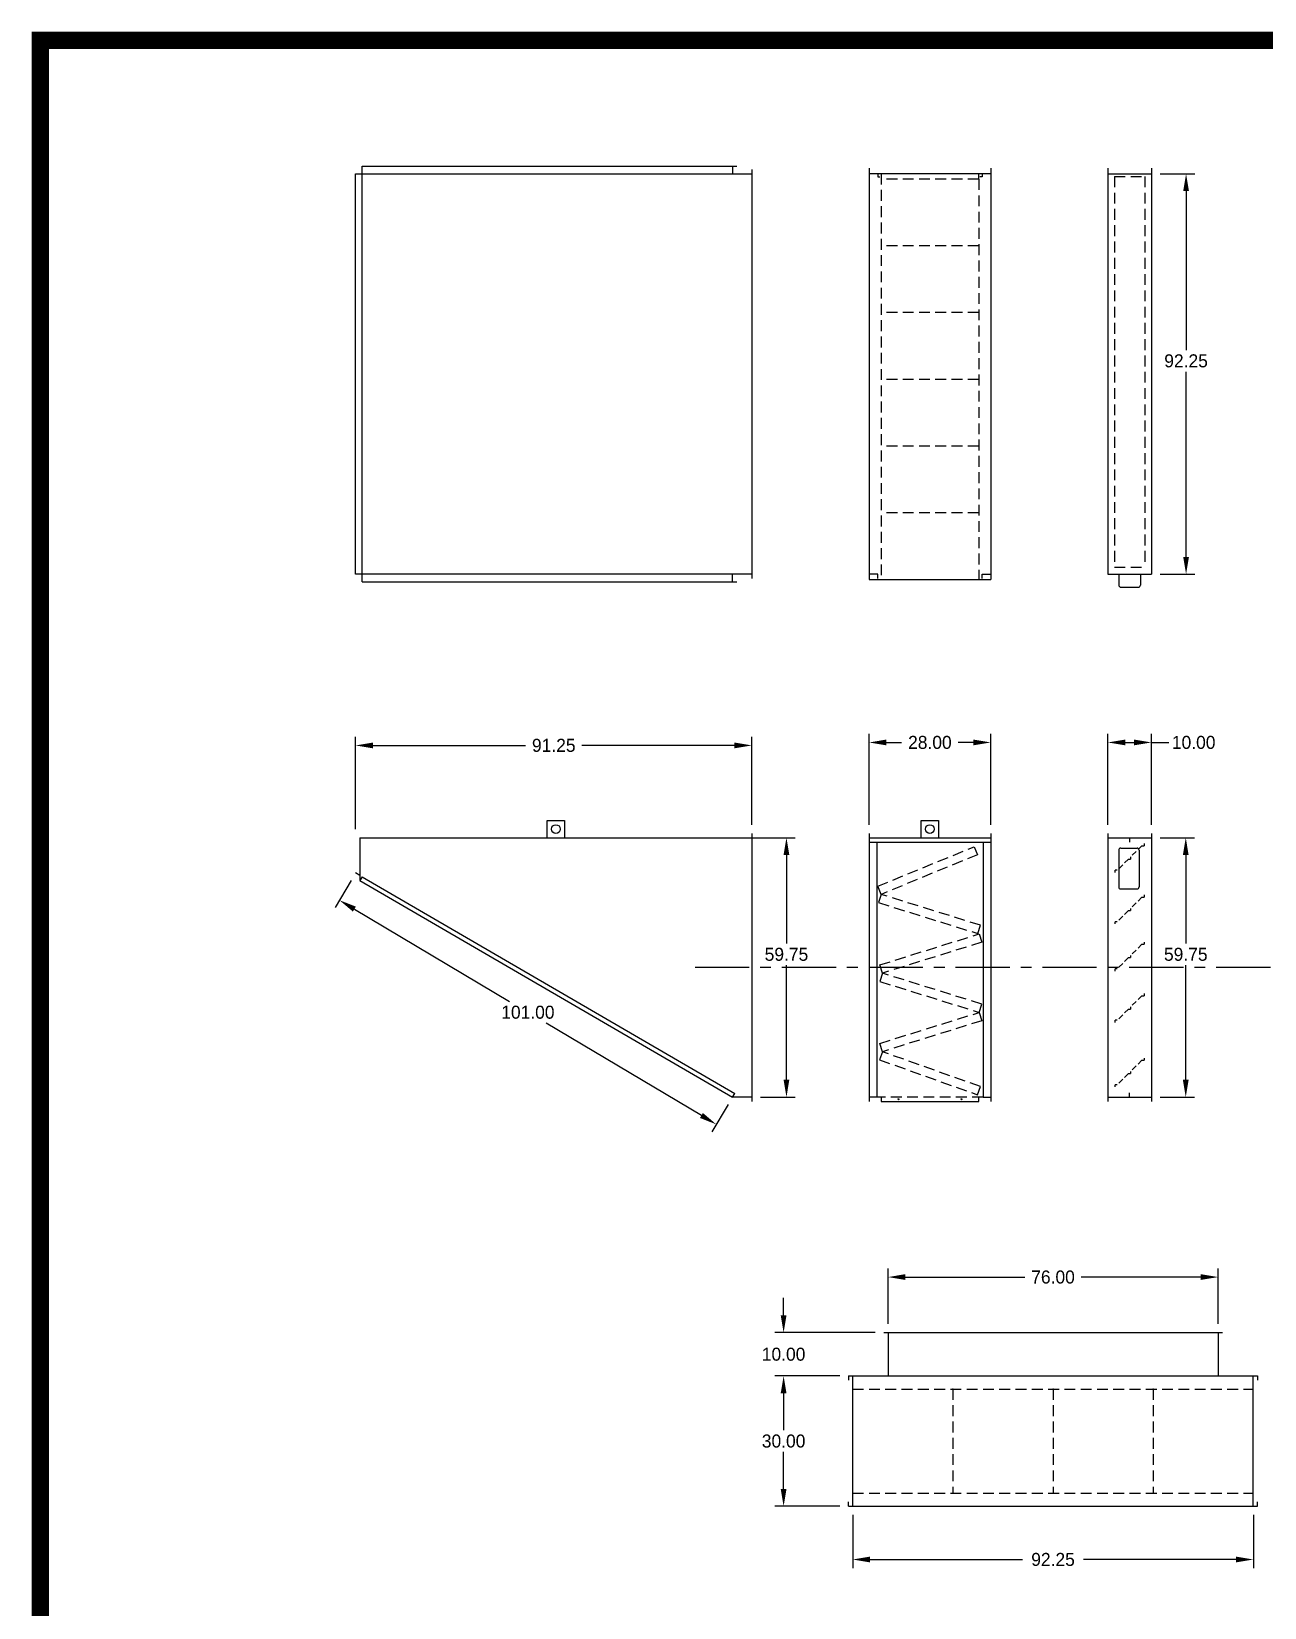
# Model space of a CAD drawing. Header units: inches. Extents: x 4 to 744, y -866 to 77.
# Drawn here: x 3.6 to 287.5, y -350.8 to 12.2 of the extents above; entities that cross this region are included whole.
import ezdxf

# ---------------------------------------------------------------- set-up
doc = ezdxf.new("R2010")
doc.units = ezdxf.units.IN
doc.header["$LTSCALE"] = 10
doc.header["$MEASUREMENT"] = 0
doc.linetypes.add('CENTER', pattern=[2, 1.25, -0.25, 0.25, -0.25])
doc.linetypes.add('HIDDEN', pattern=[0.375, 0.25, -0.125])
for name, color, linetype in [('centerline', 2, 'CENTER'), ('FA-FILTER', 5, 'Continuous'), ('HOOD', 5, 'Continuous'), ('INTAKE-DAMPER', 5, 'Continuous'), ('RAM33UNIT', 3, 'Continuous')]:
    doc.layers.add(name, color=color, linetype=linetype)
doc.layers.add('TEXT', color=7, linetype='Continuous', lineweight=40)
doc.dimstyles.new('DIMENSIONS', dxfattribs={"dimscale": 0, "dimtxt": 3, "dimasz": 4, "dimexe": 2, "dimexo": 2, "dimgap": 1, "dimtad": 0, "dimtih": 1, "dimtoh": 1, "dimzin": 0, "dimdsep": 46, "dimtxsty": 'Standard', "dimcen": 0.09, "dimclrd": 256, "dimclre": 256, "dimclrt": 1, "dimadec": 0, "dimazin": 0, "dimtfac": 1, "dimtofl": 0, "dimtmove": 0, "dimatfit": 3, "dimfxl": 0, "dimtolj": 1, "dimtzin": 0, "dimarcsym": 0})

# ---------------------------------------------------------------- blocks, each defined once
blk = doc.blocks.new('*D72')
at = {"layer": 'DEFPOINTS', "color": 0}
for p in [(261.45, -20.56), (261.45, -112.81), (269.45, -112.81)]:
    blk.add_point(p, dxfattribs=at)
at = {"layer": 'RAM33UNIT', "lineweight": -2}
for p, q in [((263.45, -20.56), (271.45, -20.56)), ((269.45, -24.56), (269.45, -61.18)), ((269.45, -108.81), (269.45, -66.18)), ((263.45, -112.81), (271.45, -112.81))]:
    blk.add_line(p, q, dxfattribs=at)
at = {"layer": 'RAM33UNIT'}
for points in [[(268.79, -24.56), (270.12, -24.56), (269.45, -20.56)], [(268.79, -108.81), (270.12, -108.81), (269.45, -112.81)]]:
    blk.add_solid(points, dxfattribs=at)
at = {"layer": 'RAM33UNIT', "color": 1, "insert": (269.45, -63.68), "char_height": 3, "attachment_point": 5}
blk.add_mtext('\\A1;92.25', dxfattribs=at)
blk = doc.blocks.new('*D73')
at = {"layer": 'DEFPOINTS', "color": 0}
for p in [(169.45, -173.5), (169.45, -233.25), (177.42, -233.25)]:
    blk.add_point(p, dxfattribs=at)
at = {"layer": 'RAM33UNIT', "lineweight": -2}
for p, q in [((171.45, -173.5), (179.42, -173.5)), ((177.42, -177.5), (177.42, -197.87)), ((177.42, -229.25), (177.42, -202.87)), ((171.45, -233.25), (179.42, -233.25))]:
    blk.add_line(p, q, dxfattribs=at)
at = {"layer": 'RAM33UNIT'}
for points in [[(176.75, -177.5), (178.08, -177.5), (177.42, -173.5)], [(176.75, -229.25), (178.08, -229.25), (177.42, -233.25)]]:
    blk.add_solid(points, dxfattribs=at)
at = {"layer": 'RAM33UNIT', "color": 1, "insert": (177.42, -200.37), "char_height": 3, "attachment_point": 5}
blk.add_mtext('\\A1;59.75', dxfattribs=at)
blk = doc.blocks.new('*D74')
at = {"layer": 'DEFPOINTS', "color": 0}
for p in [(261.45, -173.5), (269.38, -173.5), (261.45, -233.25)]:
    blk.add_point(p, dxfattribs=at)
at = {"layer": 'RAM33UNIT', "lineweight": -2}
for p, q in [((263.45, -173.5), (271.38, -173.5)), ((269.38, -177.5), (269.38, -197.87)), ((269.38, -229.25), (269.38, -202.87)), ((263.45, -233.25), (271.38, -233.25))]:
    blk.add_line(p, q, dxfattribs=at)
at = {"layer": 'RAM33UNIT'}
for points in [[(268.71, -177.5), (270.04, -177.5), (269.38, -173.5)], [(268.71, -229.25), (270.04, -229.25), (269.38, -233.25)]]:
    blk.add_solid(points, dxfattribs=at)
at = {"layer": 'RAM33UNIT', "color": 1, "insert": (269.38, -200.37), "char_height": 3, "attachment_point": 5}
blk.add_mtext('\\A1;59.75', dxfattribs=at)
blk = doc.blocks.new('*D75')
at = {"layer": 'DEFPOINTS', "color": 0}
for p in [(78.2, -181.61), (74.47, -187.89), (165.01, -233.25)]:
    blk.add_point(p, dxfattribs=at)
at = {"layer": 'RAM33UNIT', "lineweight": -2}
for p, q in [((77.18, -183.33), (73.45, -189.61)), ((77.91, -189.94), (113.67, -211.21)), ((157.84, -237.48), (122.07, -216.21)), ((163.99, -234.97), (160.25, -241.25))]:
    blk.add_line(p, q, dxfattribs=at)
at = {"layer": 'RAM33UNIT'}
for points in [[(78.25, -189.37), (77.57, -190.51), (74.47, -187.89)], [(158.18, -236.91), (157.5, -238.05), (161.27, -239.53)]]:
    blk.add_solid(points, dxfattribs=at)
at = {"layer": 'RAM33UNIT', "color": 1, "insert": (117.87, -213.71), "char_height": 3, "attachment_point": 5}
blk.add_mtext('\\A1;101.00', dxfattribs=at)
blk = doc.blocks.new('*D76')
at = {"layer": 'DEFPOINTS', "color": 0}
for p in [(78.2, -152.24), (78.2, -173.5), (169.45, -172.5)]:
    blk.add_point(p, dxfattribs=at)
at = {"layer": 'RAM33UNIT', "lineweight": -2}
for p, q in [((78.2, -171.5), (78.2, -150.24)), ((82.2, -152.24), (117.33, -152.24)), ((165.45, -152.24), (130.33, -152.24)), ((169.45, -170.5), (169.45, -150.24))]:
    blk.add_line(p, q, dxfattribs=at)
at = {"layer": 'RAM33UNIT'}
for points in [[(82.2, -151.58), (82.2, -152.91), (78.2, -152.24)], [(165.45, -151.58), (165.45, -152.91), (169.45, -152.24)]]:
    blk.add_solid(points, dxfattribs=at)
at = {"layer": 'RAM33UNIT', "color": 1, "insert": (123.83, -152.24), "char_height": 3, "attachment_point": 5}
blk.add_mtext('\\A1;91.25', dxfattribs=at)
blk = doc.blocks.new('*D77')
at = {"layer": 'DEFPOINTS', "color": 0}
for p in [(261.45, -151.56), (251.45, -172.5), (261.45, -172.5)]:
    blk.add_point(p, dxfattribs=at)
at = {"layer": 'RAM33UNIT', "lineweight": -2}
for p, q in [((251.45, -170.5), (251.45, -149.56)), ((255.45, -151.56), (257.45, -151.56)), ((261.45, -170.5), (261.45, -149.56)), ((261.45, -151.56), (265.45, -151.56))]:
    blk.add_line(p, q, dxfattribs=at)
at = {"layer": 'RAM33UNIT'}
for points in [[(255.45, -150.89), (255.45, -152.22), (251.45, -151.56)], [(257.45, -150.89), (257.45, -152.22), (261.45, -151.56)]]:
    blk.add_solid(points, dxfattribs=at)
at = {"layer": 'RAM33UNIT', "color": 1, "insert": (271.2, -151.56), "char_height": 3, "attachment_point": 5}
blk.add_mtext('\\A1;10.00', dxfattribs=at)
blk = doc.blocks.new('*D106')
at = {"layer": 'DEFPOINTS', "color": 0}
for p in [(200.81, -274.7), (200.81, -287.48), (276.81, -287.48)]:
    blk.add_point(p, dxfattribs=at)
at = {"layer": 'RAM33UNIT', "lineweight": -2}
for p, q in [((200.81, -285.48), (200.81, -272.7)), ((204.81, -274.7), (232.31, -274.7)), ((272.81, -274.7), (245.31, -274.7)), ((276.81, -285.48), (276.81, -272.7))]:
    blk.add_line(p, q, dxfattribs=at)
at = {"layer": 'RAM33UNIT'}
for points in [[(204.81, -274.03), (204.81, -275.36), (200.81, -274.7)], [(272.81, -274.03), (272.81, -275.36), (276.81, -274.7)]]:
    blk.add_solid(points, dxfattribs=at)
at = {"layer": 'RAM33UNIT', "color": 1, "insert": (238.81, -274.7), "char_height": 3, "attachment_point": 5}
blk.add_mtext('\\A1;76.00', dxfattribs=at)
blk = doc.blocks.new('*D108')
at = {"layer": 'DEFPOINTS', "color": 0}
for p in [(192.69, -327.48), (284.94, -327.48), (192.69, -339.75)]:
    blk.add_point(p, dxfattribs=at)
at = {"layer": 'RAM33UNIT', "lineweight": -2}
for p, q in [((192.69, -329.48), (192.69, -341.75)), ((284.94, -329.48), (284.94, -341.75)), ((196.69, -339.75), (231.81, -339.75)), ((280.94, -339.75), (245.81, -339.75))]:
    blk.add_line(p, q, dxfattribs=at)
at = {"layer": 'RAM33UNIT'}
for points in [[(196.69, -339.08), (196.69, -340.42), (192.69, -339.75)], [(280.94, -339.08), (280.94, -340.42), (284.94, -339.75)]]:
    blk.add_solid(points, dxfattribs=at)
at = {"layer": 'RAM33UNIT', "color": 1, "insert": (238.81, -339.75), "char_height": 3, "attachment_point": 5}
blk.add_mtext('\\A1;92.25', dxfattribs=at)
blk = doc.blocks.new('*D109')
at = {"layer": 'DEFPOINTS', "color": 0}
for p in [(191.69, -297.48), (176.76, -327.48), (191.69, -327.48)]:
    blk.add_point(p, dxfattribs=at)
at = {"layer": 'RAM33UNIT', "lineweight": -2}
for p, q in [((189.69, -297.48), (174.76, -297.48)), ((176.76, -301.48), (176.76, -309.98)), ((176.76, -323.48), (176.76, -314.98)), ((189.69, -327.48), (174.76, -327.48))]:
    blk.add_line(p, q, dxfattribs=at)
at = {"layer": 'RAM33UNIT'}
for points in [[(176.09, -301.48), (177.43, -301.48), (176.76, -297.48)], [(176.09, -323.48), (177.43, -323.48), (176.76, -327.48)]]:
    blk.add_solid(points, dxfattribs=at)
at = {"layer": 'RAM33UNIT', "color": 1, "insert": (176.76, -312.48), "char_height": 3, "attachment_point": 5}
blk.add_mtext('\\A1;30.00', dxfattribs=at)
blk = doc.blocks.new('*D110')
at = {"layer": 'DEFPOINTS', "color": 0}
for p in [(176.76, -287.48), (199.81, -287.48), (191.69, -297.48)]:
    blk.add_point(p, dxfattribs=at)
at = {"layer": 'RAM33UNIT', "lineweight": -2}
for p, q in [((176.76, -283.48), (176.76, -279.48)), ((197.81, -287.48), (174.76, -287.48)), ((189.69, -297.48), (174.76, -297.48)), ((176.76, -301.48), (176.76, -305.48))]:
    blk.add_line(p, q, dxfattribs=at)
at = {"layer": 'RAM33UNIT'}
for points in [[(176.09, -283.48), (177.43, -283.48), (176.76, -287.48)], [(176.09, -301.48), (177.43, -301.48), (176.76, -297.48)]]:
    blk.add_solid(points, dxfattribs=at)
at = {"layer": 'RAM33UNIT', "color": 1, "insert": (176.76, -292.48), "char_height": 3, "attachment_point": 5}
blk.add_mtext('\\A1;10.00', dxfattribs=at)
blk = doc.blocks.new('*D127')
at = {"layer": 'DEFPOINTS', "color": 0}
for p in [(224.45, -151.56), (196.45, -172.5), (224.45, -172.5)]:
    blk.add_point(p, dxfattribs=at)
at = {"layer": 'RAM33UNIT', "lineweight": -2}
for p, q in [((196.45, -170.5), (196.45, -149.56)), ((200.45, -151.56), (203.95, -151.56)), ((220.45, -151.56), (216.95, -151.56)), ((224.45, -170.5), (224.45, -149.56))]:
    blk.add_line(p, q, dxfattribs=at)
at = {"layer": 'RAM33UNIT'}
for points in [[(200.45, -150.89), (200.45, -152.22), (196.45, -151.56)], [(220.45, -150.89), (220.45, -152.22), (224.45, -151.56)]]:
    blk.add_solid(points, dxfattribs=at)
at = {"layer": 'RAM33UNIT', "color": 1, "insert": (210.45, -151.56), "char_height": 3, "attachment_point": 5}
blk.add_mtext('\\A1;28.00', dxfattribs=at)

msp = doc.modelspace()

# ---------------------------------------------------------------- linework, layer by layer
at = {"layer": 'centerline'}
msp.add_line((348.857, -203.371), (156.082, -203.371), dxfattribs=at)
at = {"layer": 'FA-FILTER'}
for p, q in [((196.454, -19.307), (196.454, -114.057)), ((224.454, -20.557), (196.454, -20.557)), ((224.454, -19.307), (224.454, -114.057)), ((196.454, -114.057), (224.454, -114.057)), ((208.454, -173.496), (208.454, -169.496)), ((208.454, -169.496), (212.454, -169.496)), ((212.454, -169.496), (212.454, -173.496)), ((196.454, -172.496), (196.454, -234.246)), ((196.454, -173.496), (224.454, -173.496)), ((224.454, -172.496), (224.454, -234.246)), ((196.454, -174.496), (224.454, -174.496)), ((198.204, -174.496), (198.204, -233.246)), ((222.704, -174.496), (222.704, -233.246)), ((198.204, -233.246), (196.454, -233.246)), ((199.204, -233.246), (199.204, -234.246)), ((199.204, -234.246), (221.704, -234.246)), ((221.704, -234.246), (221.704, -233.246)), ((222.704, -233.246), (224.454, -233.246)), ((199.811, -287.481), (277.811, -287.481)), ((200.811, -287.481), (200.811, -297.481)), ((276.811, -287.481), (276.811, -297.481)), ((191.686, -297.481), (285.936, -297.481)), ((191.686, -297.481), (191.686, -298.481)), ((192.686, -327.481), (192.686, -297.481)), ((284.936, -327.481), (284.936, -297.481)), ((285.936, -297.481), (285.936, -298.481)), ((191.686, -327.481), (191.686, -326.481)), ((285.936, -327.481), (285.936, -326.481)), ((191.686, -327.481), (285.936, -327.481))]:
    msp.add_line(p, q, dxfattribs=at)
at = {"layer": 'FA-FILTER', "color": 4, "linetype": 'HIDDEN'}
for p, q in [((198.454, -20.557), (198.454, -21.307)), ((198.454, -21.307), (198.954, -21.307)), ((199.204, -20.557), (199.204, -114.057)), ((221.704, -21.807), (221.704, -20.557)), ((222.454, -21.307), (221.954, -21.307)), ((222.454, -20.557), (222.454, -21.307)), ((221.704, -21.807), (199.204, -21.807)), ((221.704, -21.807), (221.704, -114.057)), ((221.704, -37.182), (199.204, -37.182)), ((221.704, -52.557), (199.204, -52.557)), ((221.704, -67.932), (199.204, -67.932)), ((221.704, -83.307), (199.204, -83.307)), ((221.704, -98.682), (199.204, -98.682)), ((198.454, -112.807), (196.454, -112.807)), ((198.454, -113.807), (198.454, -112.807)), ((222.454, -112.807), (224.454, -112.807)), ((222.454, -113.807), (222.454, -112.807)), ((222.704, -233.246), (198.204, -233.246)), ((192.686, -300.481), (284.936, -300.481)), ((215.749, -300.481), (215.749, -324.481)), ((238.811, -300.481), (238.811, -324.481)), ((261.874, -300.481), (261.874, -324.481)), ((192.686, -324.481), (284.936, -324.481))]:
    msp.add_line(p, q, dxfattribs=at)
for points in [[(198.436, -184.692), (220.635, -175.571), (221.395, -177.421), (199.196, -186.542)], [(198.602, -188.451), (221.518, -195.581), (222.112, -193.672), (199.196, -186.542)], [(198.908, -202.793), (221.825, -195.663), (222.419, -197.572), (199.502, -204.702)], [(198.908, -206.612), (221.825, -213.742), (222.419, -211.832), (199.502, -204.702)], [(198.908, -220.872), (221.825, -213.742), (222.419, -215.652), (199.502, -222.782)], [(198.832, -224.666), (221.442, -232.715), (222.112, -230.831), (199.502, -222.782)]]:
    msp.add_lwpolyline(points, close=True, dxfattribs=at)
at = {"layer": 'FA-FILTER'}
for centre, radius in [((210.454, -171.496), 1), ((203.204, -233.746), 0.125), ((217.704, -233.746), 0.125)]:
    msp.add_circle(centre, radius, dxfattribs=at)
for p in [(215.749, -300.481), (238.811, -300.481), (261.874, -300.481)]:
    msp.add_point(p, dxfattribs=at)
at = {"layer": 'HOOD'}
for p, q in [((78.204, -112.807), (78.204, -20.557)), ((78.204, -20.557), (169.454, -20.557)), ((79.704, -114.557), (79.704, -18.807)), ((79.704, -18.807), (165.954, -18.807)), ((164.954, -18.807), (164.954, -20.557)), ((169.454, -19.557), (169.454, -113.807)), ((169.454, -112.807), (78.204, -112.807)), ((79.704, -114.557), (165.954, -114.557)), ((164.954, -114.557), (164.954, -112.807)), ((122.329, -169.496), (126.329, -169.496)), ((122.329, -173.496), (122.329, -169.496)), ((126.329, -169.496), (126.329, -173.496)), ((79.204, -173.496), (79.204, -183.352)), ((79.204, -173.496), (173.454, -173.496)), ((169.454, -172.496), (169.454, -234.246)), ((79.204, -182.209), (78.204, -181.614)), ((79.707, -182.488), (79.204, -183.352)), ((79.204, -183.352), (165.009, -233.246)), ((79.707, -182.488), (165.512, -232.382)), ((165.009, -233.246), (165.512, -232.382)), ((169.454, -233.246), (165.009, -233.246))]:
    msp.add_line(p, q, dxfattribs=at)
msp.add_circle((124.329, -171.496), 1, dxfattribs=at)
at = {"layer": 'INTAKE-DAMPER'}
for p, q in [((251.454, -19.307), (251.454, -112.807)), ((251.454, -20.557), (261.454, -20.557)), ((261.454, -19.307), (261.454, -112.807)), ((251.454, -112.807), (261.454, -112.807)), ((253.954, -112.807), (253.954, -115.307)), ((254.454, -115.807), (258.454, -115.807)), ((258.954, -112.807), (258.954, -115.307)), ((251.439, -173.496), (261.439, -173.496)), ((251.454, -172.496), (251.454, -234.246)), ((261.454, -172.496), (261.454, -234.246)), ((251.454, -233.246), (261.454, -233.246))]:
    msp.add_line(p, q, dxfattribs=at)
at = {"layer": 'INTAKE-DAMPER', "color": 4, "linetype": 'HIDDEN'}
for p, q in [((252.954, -21.182), (252.954, -111.182)), ((252.954, -21.182), (259.954, -21.182)), ((259.954, -21.182), (259.954, -111.182)), ((252.954, -111.182), (259.954, -111.182)), ((256.439, -173.496), (256.439, -174.496)), ((256.454, -233.246), (256.454, -232.246))]:
    msp.add_line(p, q, dxfattribs=at)
at = {"layer": 'INTAKE-DAMPER', "ltscale": 12}
for p, q in [((253.939, -176.366), (253.939, -184.826)), ((254.409, -175.896), (258.169, -175.896)), ((258.639, -176.366), (258.639, -184.826)), ((254.409, -185.296), (258.169, -185.296))]:
    msp.add_line(p, q, dxfattribs=at)
at = {"layer": 'INTAKE-DAMPER', "color": 4, "linetype": 'HIDDEN', "ltscale": 0.5}
for p, q in [((259.268, -175.342), (256.689, -177.921)), ((256.189, -178.421), (253.61, -181)), ((256.189, -178.421), (256.689, -178.421)), ((256.689, -177.921), (256.689, -178.421)), ((259.268, -187.192), (256.689, -189.771)), ((256.189, -190.271), (253.61, -192.85)), ((256.189, -190.271), (256.689, -190.271)), ((256.689, -189.771), (256.689, -190.271)), ((259.268, -198.042), (256.689, -200.621)), ((256.189, -201.121), (253.61, -203.7)), ((256.189, -201.121), (256.689, -201.121)), ((256.689, -200.621), (256.689, -201.121)), ((259.268, -209.892), (256.689, -212.471)), ((256.189, -212.971), (253.61, -215.55)), ((256.189, -212.971), (256.689, -212.971)), ((256.689, -212.471), (256.689, -212.971)), ((259.268, -224.742), (256.689, -227.321)), ((256.189, -227.821), (253.61, -230.4)), ((256.189, -227.821), (256.689, -227.821)), ((256.689, -227.321), (256.689, -227.821))]:
    msp.add_line(p, q, dxfattribs=at)
at = {"layer": 'INTAKE-DAMPER', "color": 4, "linetype": 'HIDDEN', "ltscale": 12}
for p, q in [((259.268, -175.342), (259.768, -175.342)), ((259.768, -174.842), (259.768, -175.342)), ((253.61, -181), (253.11, -181)), ((253.11, -181.5), (253.11, -181)), ((259.268, -187.192), (259.768, -187.192)), ((259.768, -186.692), (259.768, -187.192)), ((253.11, -193.35), (253.11, -192.85)), ((253.61, -192.85), (253.11, -192.85)), ((259.268, -198.042), (259.768, -198.042)), ((259.768, -197.542), (259.768, -198.042)), ((253.61, -203.7), (253.11, -203.7)), ((253.11, -204.2), (253.11, -203.7)), ((259.268, -209.892), (259.768, -209.892)), ((259.768, -209.392), (259.768, -209.892)), ((253.11, -216.05), (253.11, -215.55)), ((253.61, -215.55), (253.11, -215.55)), ((259.268, -224.742), (259.768, -224.742)), ((259.768, -224.242), (259.768, -224.742)), ((253.11, -230.9), (253.11, -230.4)), ((253.61, -230.4), (253.11, -230.4))]:
    msp.add_line(p, q, dxfattribs=at)
at = {"layer": 'INTAKE-DAMPER'}
for centre, start, end in [((254.454, -115.307), 180, 270), ((258.454, -115.307), 270, 0)]:
    msp.add_arc(centre, 0.5, start, end, dxfattribs=at)
at = {"layer": 'INTAKE-DAMPER', "ltscale": 12}
for centre, start, end in [((254.409, -176.366), 90, 180), ((258.169, -176.366), 0, 90), ((254.409, -184.826), 180, 270), ((258.169, -184.826), 270, 0)]:
    msp.add_arc(centre, 0.47, start, end, dxfattribs=at)
at = {"layer": 'TEXT', "color": 3, "const_width": 4}
msp.add_lwpolyline([(5.558, 10.193), (5.558, -864.084), (742.422, -864.084), (742.422, 10.193), (5.558, 10.193)], dxfattribs=at)

# ---------------------------------------------------------------- dimensions: what is measured, and where the dimension line sits
at = {"layer": 'RAM33UNIT'}
for base, p1, p2, picture, middle in [((269.454, -112.807), (261.454, -20.557), (261.454, -112.807), '*D72', (269.454, -63.682)), ((177.416, -233.246), (169.454, -173.496), (169.454, -233.246), '*D73', (177.416, -200.371)), ((269.375, -173.496), (261.454, -233.246), (261.454, -173.496), '*D74', (269.375, -200.371))]:
    dim = msp.add_linear_dim(base=base, p1=p1, p2=p2, angle=90, dimstyle='DIMENSIONS', override={"dimscale": 1}, dxfattribs=at)
    dim.commit()
    dim.dimension.update_dxf_attribs({"geometry": picture, "text_midpoint": middle, "dimtype": 160})
for base, p1, p2, picture, middle in [((78.204, -152.244), (169.454, -172.496), (78.204, -173.496), '*D76', (123.829, -152.244)), ((224.454, -151.557), (196.454, -172.496), (224.454, -172.496), '*D127', (210.454, -151.557)), ((261.454, -151.557), (251.454, -172.496), (261.454, -172.496), '*D77', (271.204, -151.557)), ((200.811, -274.696), (276.811, -287.481), (200.811, -287.481), '*D106', (238.811, -274.696)), ((192.686, -339.751), (284.936, -327.481), (192.686, -327.481), '*D108', (238.811, -339.751))]:
    dim = msp.add_linear_dim(base=base, p1=p1, p2=p2, dimstyle='DIMENSIONS', override={"dimscale": 1}, dxfattribs=at)
    dim.commit()
    dim.dimension.update_dxf_attribs({"geometry": picture, "text_midpoint": middle})
dim = msp.add_aligned_dim(p1=(165.009, -233.246), p2=(78.204, -181.614), distance=7.307, dimstyle='DIMENSIONS', override={"dimscale": 1}, dxfattribs=at)
dim.commit()
dim.dimension.update_dxf_attribs({"geometry": '*D75', "text_midpoint": (117.871, -213.71)})
for base, p2, picture, middle in [((176.76, -287.481), (199.811, -287.481), '*D110', (176.76, -292.481)), ((176.76, -327.481), (191.686, -327.481), '*D109', (176.76, -312.481))]:
    dim = msp.add_linear_dim(base=base, p1=(191.686, -297.481), p2=p2, angle=90, dimstyle='DIMENSIONS', override={"dimscale": 1}, dxfattribs=at)
    dim.commit()
    dim.dimension.update_dxf_attribs({"geometry": picture, "text_midpoint": middle})

doc.saveas('drawing.dxf')
